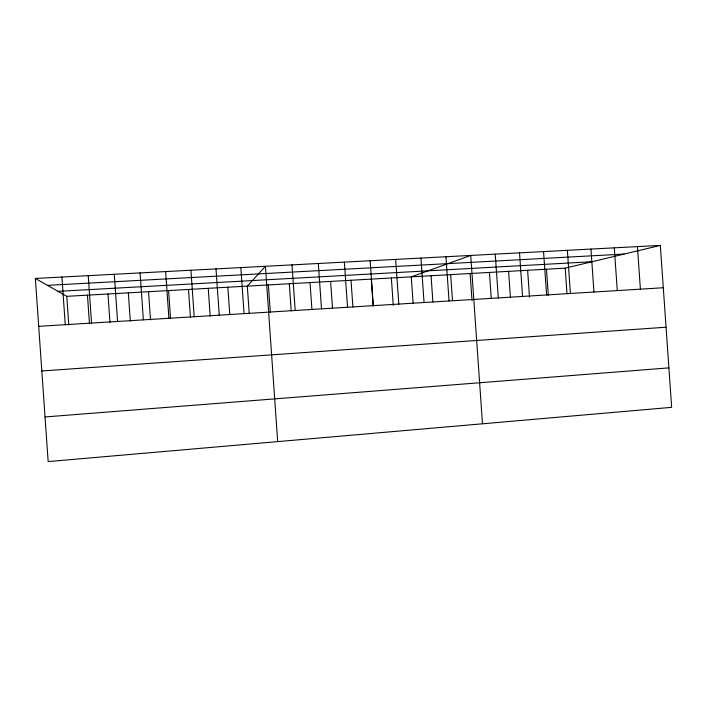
<?xml version="1.0" encoding="UTF-8"?>
<svg xmlns="http://www.w3.org/2000/svg" width="707" height="707" viewBox="0 0 707 707"><rect width="100%" height="100%" fill="white"/><g stroke="black" fill="none" stroke-linecap="round" stroke-linejoin="round"><path stroke-width="1.06" d="M35.35 278.452L66.776 296.321L565.202 268.156L660.329 245.409L671.65 407.338L48.156 461.591L35.35 278.452L660.329 245.409M45.036 416.953L668.893 367.87M41.819 370.972L666.047 327.208M38.699 326.334L663.29 287.74M58.036 291.355L592.139 261.714M47.493 285.363L624.14 254.06M637.422 246.619L640.401 289.154M614.295 247.839L617.282 290.586M590.946 249.076L593.951 292.026M567.368 250.322L570.39 293.485M565.202 268.156L566.961 293.352M546.484 269.217L548.323 295.606M543.559 251.586L546.599 294.952M527.616 270.277L529.481 297.02M519.521 252.85L522.57 296.436M508.598 271.355L510.401 297.117M495.245 254.14L498.302 297.939M489.438 272.434L491.25 298.301M482.492 423.793L470.721 255.43L411.28 276.852L413.118 303.126M470.128 273.529L472.02 300.581M450.668 274.625L452.489 300.696M445.958 256.747L449.051 300.979M431.058 275.739L432.887 301.907M420.939 258.064L424.05 302.525M395.673 259.398L398.801 304.081M391.36 277.984L393.278 305.459M370.15 260.75L373.296 305.663M371.272 279.115L373.137 305.866M351.026 280.264L352.899 307.121M344.371 262.111L347.526 307.253M330.611 281.413L332.502 308.385M318.327 263.49L321.499 308.862M310.037 282.579L311.937 309.648M292.009 264.886L295.199 310.488M289.296 283.746L291.204 310.93M268.395 284.93L270.295 312.229M277.683 441.619L265.425 266.292L247.309 286.123L249.226 313.528M240.84 267.591L244.056 313.643M227.857 287.219L229.775 314.73M216.006 268.899L219.25 315.181M208.247 288.332L210.2 316.206M190.943 270.224L194.195 316.727M188.495 289.446L190.457 317.425M168.593 290.568L170.564 318.654M165.641 271.568L168.902 318.291M148.541 291.699L150.511 319.9M140.083 272.92L143.371 319.864M128.338 292.848L130.318 321.146M114.287 274.281L117.583 321.464M107.977 293.997L109.965 322.401M88.234 275.659L91.548 323.072M87.456 295.155L89.453 323.673M66.776 296.321L68.782 324.955M61.924 277.047L65.256 324.69"/></g></svg>
